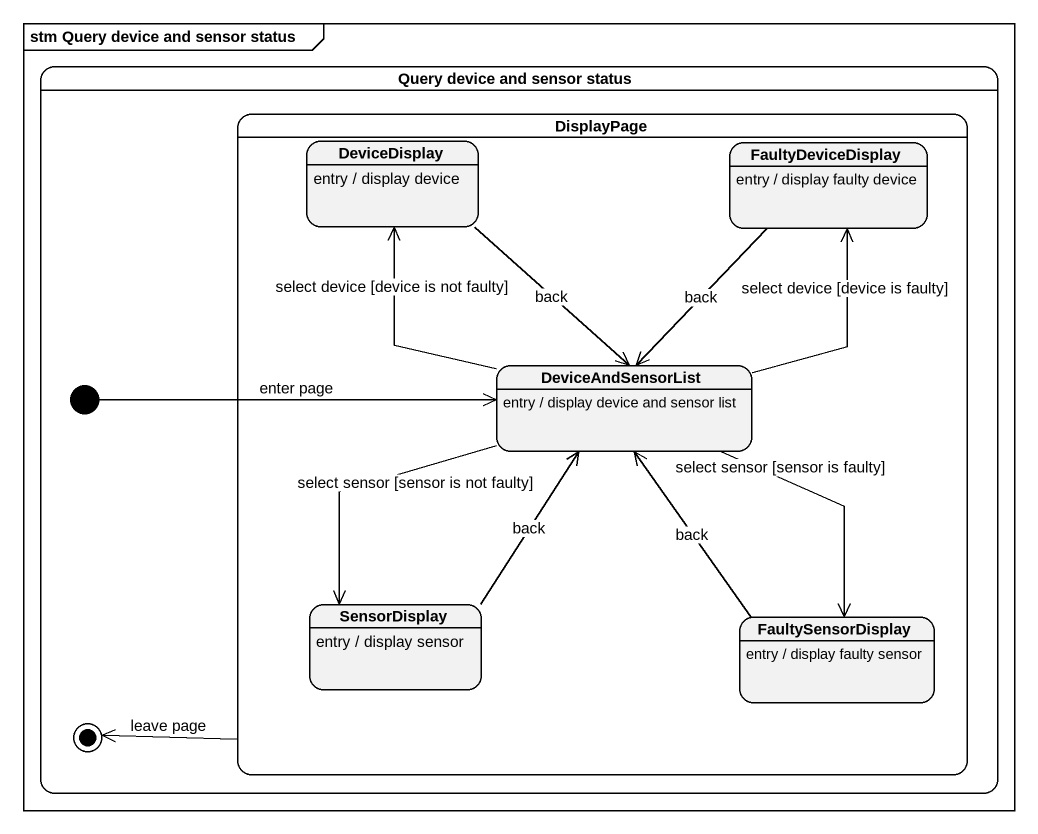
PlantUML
@startuml
mainframe stm Query device and sensor status
hide empty description
state "Query device and sensor status" as Query_device_and_sensor {
  state DisplayPage {
    state DeviceDisplay
    DeviceDisplay : entry / display device
    state FaultyDeviceDisplay
    FaultyDeviceDisplay : entry / display faulty device
    state DeviceAndSensorList
    DeviceAndSensorList : entry / display device and sensor list
    state SensorDisplay
    SensorDisplay : entry / display sensor
    state FaultySensorDisplay
    FaultySensorDisplay : entry / display faulty sensor
  }
  state initial1 <<start>>
  DisplayPage -left-> [*] : leave page
}
DeviceDisplay --> DeviceAndSensorList : back
FaultyDeviceDisplay --> DeviceAndSensorList : back
initial1 -right-> DeviceAndSensorList : enter page
DeviceAndSensorList -up-> DeviceDisplay : select device [device is not faulty]
DeviceAndSensorList -up-> FaultyDeviceDisplay : select device [device is faulty]
DeviceAndSensorList --> SensorDisplay : select sensor [sensor is not faulty]
DeviceAndSensorList --> FaultySensorDisplay : select sensor [sensor is faulty]
SensorDisplay -up-> DeviceAndSensorList : back
FaultySensorDisplay -up-> DeviceAndSensorList : back
@enduml
